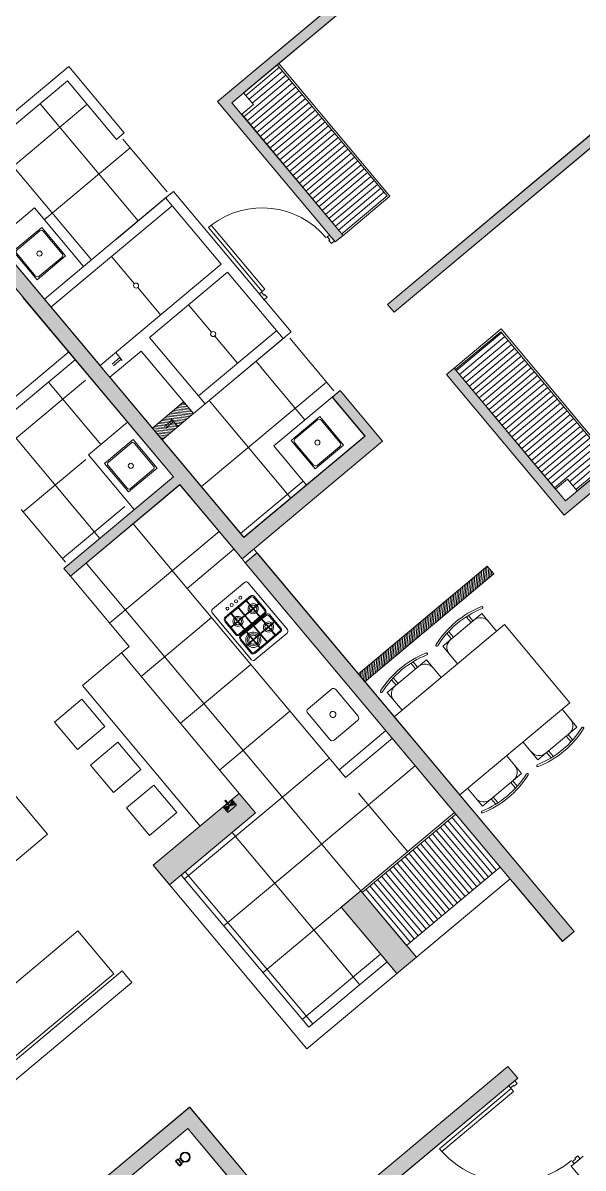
# Model space of a CAD drawing. Header units: millimetres. Extents: x 2471 to 2909, y 1327 to 1568.
# Drawn here: x 2639.83 to 2645.33, y 1367.72 to 1378.97 of the extents above; entities that cross this region are included whole.
import ezdxf

# ---------------------------------------------------------------- set-up
doc = ezdxf.new("R2010")
doc.units = ezdxf.units.MM
doc.set_wipeout_variables(frame=1)
doc.linetypes.add('CONTINUA', pattern=[0])
doc.linetypes.add('HIDDEN', pattern=[0.375, 0.25, -0.125])
doc.layers.get('0').update_dxf_attribs({"color": 251, "lineweight": 9})
for name, color, linetype, lineweight in [('A-MOBILIARIO', 251, 'Continuous', 13), ('A-MURO BAJO', 251, 'Continuous', 13), ('A-MUROS', 251, 'Continuous', 13), ('A-PLACAS', 251, 'Continuous', 13), ('A-PROYECCIONES', 251, 'HIDDEN', 13), ('A-PUERTAS', 251, 'Continuous', 13), ('A-SANITARIOS', 251, 'Continuous', 13), ('CLOSET', 251, 'Continuous', 13), ('DLP_EQUIPAMIENTO', 251, 'Continuous', 13), ('Gas', 251, 'G_Larga', 13), ('HATCH', 251, 'Continuous', 13)]:
    doc.layers.add(name, color=color, linetype=linetype, lineweight=lineweight)
doc.styles.get("Standard").update_dxf_attribs({"font": 'arial.ttf'})
doc.linetypes.add('G_Larga', pattern='A,2,-0.01,["G",Standard,S=0.1,R=0,X=0,Y=-0.05],-0.1', length=2.11)

# ---------------------------------------------------------------- blocks, each defined once
blk = doc.blocks.new('ESTRUCTURAS_PISO-1')
at = {"layer": 'HATCH'}
h = blk.add_hatch(color=256, dxfattribs=at)
h.dxf.hatch_style = 1
h.paths.add_polyline_path([(0.15, 19.45), (0.15, 14.6), (0, 14.6), (0, 19.45)])
h.paths.add_polyline_path([(0.15, 25.95), (-5.75, 25.95), (-5.75, 24.9), (-5.6, 24.9), (-5.6, 25.8), (0, 25.8), (0, 20.55), (-1.4, 20.55), (-1.4, 20.45), (0, 20.45), (0, 19.5), (1.8, 19.5), (1.8, 20.15), (1.7, 20.15), (1.7, 19.65), (0.15, 19.65)])
h.paths.add_polyline_path([(-2.4, 21.4), (-2.3, 21.4), (-2.3, 23.1), (-5.75, 23.1), (-5.75, 21.8), (-5.65, 21.8), (-5.65, 23), (-2.4, 23)], flags=17)
h.paths.add_polyline_path([(-5.75, 20.45), (-2.3, 20.45), (-2.3, 20.6), (-5.75, 20.6)], flags=17)
h.paths.add_polyline_path([(-6.25, 17.5), (-6.25, 17.75), (-5, 17.75), (-5, 17.5)])
h.paths.add_polyline_path([(1.15, 15.1), (1.05, 15.1), (1.05, 13.1), (0.15, 13.1), (0.15, 13.7), (0, 13.7), (0, 13.025), (0, 12.35), (0.15, 12.35), (0.15, 12.95), (1.05, 12.95), (1.05, 10.95), (1.15, 10.95), (1.15, 12.95), (6.4, 12.95), (6.4, 12.6), (6.55, 12.6), (6.55, 13.025), (6.55, 13.45), (6.4, 13.45), (6.4, 13.1), (1.15, 13.1)])
h.paths.add_polyline_path([(0.15, 6.5), (0.15, 11.45), (0, 11.45), (0, 6.6), (-1.45, 6.6), (-1.45, 7.05), (-4.1, 7.05), (-4.1, 6.9), (-1.6, 6.9), (-1.6, 6.45), (0, 6.45), (0, 1.15), (-0.9, 1.15), (-0.9, 1), (0, 1), (0, 0), (4.6, 0), (4.6, 0.15), (0.15, 0.15), (0.15, 6.35), (1.8, 6.35), (1.8, 6.5)])
h.paths.add_polyline_path([(2.7, 5.55), (6.15, 5.55), (6.15, 5.65), (2.7, 5.65)])
h.paths.add_polyline_path([(2.7, 6.45), (2.8, 6.45), (2.8, 8.15), (6.05, 8.15), (6.05, 6.85), (6.15, 6.85), (6.15, 8.25), (2.7, 8.25)])
h.paths.add_polyline_path([(2.8, 3.05), (6.05, 3.05), (6.05, 4.35), (6.15, 4.35), (6.15, 2.9), (2.7, 2.9), (2.7, 4.75), (2.8, 4.75)])
h.paths.add_polyline_path([(-8.4, 9.4), (-8.4, 9.3), (-6.65, 9.3), (-6.65, 8.4), (-7.25, 8.4), (-7.25, 8.25), (-6.5, 8.25), (-6.5, 15.55), (-4, 15.55), (-4, 8.25), (-1.9, 8.25), (-1.9, 8.4), (-3.85, 8.4), (-3.85, 12.1), (-1.2, 12.1), (-1.2, 12.25), (-3.85, 12.25), (-3.85, 13.85), (-1.2, 13.85), (-1.2, 14), (-3.85, 14), (-3.85, 15.7), (-6.65, 15.7), (-6.65, 9.4)])
h.paths.add_polyline_path([(-10.9, 0.4), (-10.75, 0.4), (-10.75, 3.5), (-10.6, 3.5), (-10.6, 0.2), (-10.9, 0.2)])
h.paths.add_polyline_path([(-6.15, 5.25), (-6.3, 5.25), (-6.3, 6.9), (-11.1, 6.9), (-11.1, 7.05), (-4.75, 7.05), (-4.75, 6.9), (-6.15, 6.9)])
h.paths.add_polyline_path([(-12, 6.9), (-12.6, 6.9), (-12.6, 6), (-10.6, 6), (-10.6, 5.9), (-12.6, 5.9), (-12.6, 0.4), (-12.45, 0.4), (-12.45, 0.2), (-12.6, 0.2), (-12.75, 0.2), (-12.75, 6.9), (-14.95, 6.9), (-14.95, 7.05), (-12.6, 7.05), (-12, 7.05)])
h.paths.add_polyline_path([(-6.2, 4.25), (-7.8, 4.25), (-7.8, 0.8), (-6.6, 0.8), (-6.6, 0.7), (-7.9, 0.7), (-7.9, 4.35), (-6.2, 4.35)])
h.paths.add_polyline_path([(-5.3, 4.35), (-5.3, 0.7), (-5.4, 0.7), (-5.4, 4.35)])
h.paths.add_polyline_path([(-2.8, 4.25), (-4.5, 4.25), (-4.5, 4.35), (-2.7, 4.35), (-2.7, 0.7), (-4.1, 0.7), (-4.1, 0.8), (-2.8, 0.8)])
h.paths.add_polyline_path([(-8.1, 14.9), (-8.4, 14.9), (-8.4, 11.8), (-8.25, 11.8), (-8.25, 14.7), (-8.1, 14.7)])
h.paths.add_polyline_path([(-16.3, 11.05), (-14.6, 11.05), (-14.6, 10.95), (-16.4, 10.95), (-16.4, 14.4), (-15, 14.4), (-15, 14.3), (-16.3, 14.3)])
h.paths.add_polyline_path([(-12.8, 10.05), (-12.8, 8.4), (-8.15, 8.4), (-8.15, 8.25), (-14.35, 8.25), (-14.35, 8.4), (-12.95, 8.4), (-12.95, 10.05)])
h.paths.add_polyline_path([(-13.7, 10.95), (-13.7, 14.4), (-13.8, 14.4), (-13.8, 10.95)])
h.paths.add_polyline_path([(-19.1, 8.4), (-19.1, 13.15), (-18.2, 13.15), (-18.2, 13.3), (-19.25, 13.3), (-19.25, 8.25), (-15, 8.25), (-15, 8.4)])
h.paths.add_polyline_path([(-11.2, 11.05), (-11.2, 14.3), (-12.45, 14.3), (-12.45, 14.4), (-11.1, 14.4), (-11.1, 10.95), (-12.9, 10.95), (-12.9, 11.05)])
h.paths.add_polyline_path([(-19.1, 0.85), (-17.8, 0.85), (-17.8, 0.7), (-19.25, 0.7), (-19.25, 7.05), (-17.65, 7.05), (-17.65, 6.9), (-19.1, 6.9), (-19.1, 4.6), (-16.9, 4.6), (-16.9, 4.5), (-19.1, 4.5)])
h.paths.add_polyline_path([(-16, 0.7), (-15.85, 0.7), (-15.85, 4.5), (-16, 4.5)])
h.paths.add_polyline_path([(-23.712, 4.695), (-26.833, 2.527), (-26.776, 2.445), (-23.655, 4.613)])
h.paths.add_polyline_path([(-26.524, 11.812), (-27.665, 13.455), (-27.542, 13.54), (-26.401, 11.898), (-25.785, 12.326), (-25.357, 11.71), (-25.48, 11.624), (-25.823, 12.117), (-26.562, 11.603), (-25.421, 9.961), (-25.503, 9.904), (-26.644, 11.546), (-30.874, 8.608), (-30.674, 8.321), (-30.797, 8.235), (-31.282, 8.934), (-31.159, 9.019), (-30.96, 8.732)])
h.paths.add_polyline_path([(-22.35, 2.3), (-22.95, 2.3), (-22.95, 2.371), (-23.773, 3.556), (-23.198, 3.956), (-23.141, 3.874), (-23.634, 3.531), (-22.848, 2.4), (-22.25, 2.4), (-22.25, 0.2), (-22.95, 0.2), (-22.95, 0.3), (-22.35, 0.3)])
h.paths.add_polyline_path([(-25.968, 1.545), (-26.091, 1.46), (-25.216, 0.2), (-24.15, 0.2), (-24.15, 0.35), (-25.138, 0.35)])
h.paths.add_polyline_path([(-24.25, 5.295), (-25.22, 6.691), (-28.177, 4.638), (-27.435, 3.57), (-27.517, 3.513), (-28.316, 4.663), (-25.195, 6.83), (-24.168, 5.352)])
h.paths.add_polyline_path([(-19.4, 0.7), (-20.45, 0.7), (-20.45, 0.85), (-19.55, 0.85), (-19.55, 6.9), (-20.8, 6.9), (-20.8, 7.05), (-19.4, 7.05)])
h.paths.add_polyline_path([(-24.967, 10.885), (-23.142, 8.257), (-24.456, 7.344), (-24.399, 7.262), (-23.249, 8.06), (-22.443, 6.9), (-21.2, 6.9), (-21.2, 7.05), (-22.364, 7.05), (-23.097, 8.105), (-22.933, 8.219), (-24.844, 10.97)])
h.paths.add_polyline_path([(-29.636, 12.086), (-29.551, 11.963), (-32.015, 10.251), (-31.929, 10.128), (-32.135, 9.985), (-32.306, 10.232)])
h.paths.add_polyline_path([(-36.78, 20.091), (-32.919, 22.772), (-33.005, 22.896), (-36.988, 20.129), (-36.389, 19.267), (-36.266, 19.352)])
h.paths.add_polyline_path([(-33.458, 18.99), (-32.488, 17.593), (-32.406, 17.65), (-33.432, 19.129), (-36.43, 17.047), (-35.632, 15.897), (-35.549, 15.954), (-36.291, 17.021)])
h.paths.add_polyline_path([(-31.949, 16.993), (-34.947, 14.911), (-34.89, 14.829), (-31.892, 16.911)])
h.paths.add_polyline_path([(-33.41, 12.874), (-34.123, 13.9), (-34.205, 13.843), (-33.435, 12.735), (-30.438, 14.817), (-31.436, 16.254), (-31.518, 16.197), (-30.577, 14.842)])
h.paths.add_polyline_path([(-26.394, 13.729), (-26.518, 13.643), (-29.256, 17.586), (-29.133, 17.671)])
h.paths.add_polyline_path([(6.4, 14.95), (3.55, 14.95), (3.55, 15.1), (6.65, 15.1), (6.65, 14.8), (6.4, 14.8)])
h.paths.add_polyline_path([(2.7, 20.4), (6.15, 20.4), (6.15, 20.5), (2.7, 20.5)])
h.paths.add_polyline_path([(6.15, 17.8), (6.15, 19.2), (6.05, 19.2), (6.05, 17.9), (2.8, 17.9), (2.8, 19.6), (2.7, 19.6), (2.7, 17.8)])
h.paths.add_polyline_path([(5.05, 25.95), (0.2, 25.95), (0.2, 25.8), (4.9, 25.8), (4.9, 24.9), (5.05, 24.9)])
h.paths.add_polyline_path([(2.7, 23.1), (2.7, 21.3), (2.8, 21.3), (2.8, 23), (6.05, 23), (6.05, 21.7), (6.15, 21.7), (6.15, 23.1)])
h.paths.add_polyline_path([(-23.752, 12.642), (-22.012, 10.137), (-22.546, 9.766), (-22.632, 9.889), (-22.221, 10.174), (-23.876, 12.556), (-24.286, 12.271), (-25.712, 14.324), (-25.589, 14.41), (-24.249, 12.48), (-23.222, 13.193), (-24.505, 15.041), (-24.916, 14.756), (-24.973, 14.838), (-24.439, 15.208), (-23.099, 13.278), (-18.787, 16.273), (-18.872, 16.396), (-18.708, 16.511), (-18.537, 16.264)])
h.paths.add_polyline_path([(-20.042, 18.08), (-19.956, 17.957), (-19.792, 18.071), (-19.963, 18.317), (-22.468, 16.578), (-22.383, 16.454)])
h.paths.add_polyline_path([(-29.161, 17.712), (-30.64, 16.685), (-30.725, 16.809), (-29.37, 17.75), (-32.964, 22.924), (-27.543, 26.689), (-26.802, 25.621), (-26.925, 25.536), (-27.581, 26.48), (-32.755, 22.887), (-29.846, 18.698), (-28.491, 19.639), (-28.434, 19.557), (-29.789, 18.616)])
h.paths.add_polyline_path([(-27.495, 19.783), (-27.438, 19.701), (-24.522, 21.726), (-24.579, 21.808)])
h.paths.add_polyline_path([(-27.869, 20.497), (-27.951, 20.44), (-28.978, 21.918), (-25.775, 24.143), (-25.718, 24.061), (-26.005, 23.861), (-25.264, 22.794), (-25.346, 22.737), (-26.087, 23.804), (-28.839, 21.893)])
h.paths.add_polyline_path([(-26.981, 19.044), (-26.011, 17.647), (-23.096, 19.673), (-23.837, 20.74), (-23.919, 20.683), (-23.235, 19.698), (-25.986, 17.787), (-26.899, 19.101)])
h.paths.add_polyline_path([(6.4, 11.25), (6.4, 11.1), (3.55, 11.1), (3.55, 10.95), (6.65, 10.95), (6.65, 11.25)])
edge = h.paths.add_edge_path()
edge.add_line((-29.938, 6.823), (-27.474, 8.535))
edge.add_line((-27.474, 8.535), (-27.56, 8.658))
edge.add_line((-27.56, 8.658), (-29.819, 7.089))
edge.add_line((-29.819, 7.089), (-29.904, 7.212))
edge.add_line((-29.904, 7.212), (-30.109, 7.07))
edge.add_line((-30.109, 7.07), (-29.938, 6.823))
edge = h.paths.add_edge_path(flags=17)
edge.add_line((-6.65, 15.7), (-6.25, 15.7))
h.paths.add_polyline_path([(-1.45, 15.4), (-1.45, 16.25), (-1.2, 16.25), (-1.2, 15.4)])
h.paths.add_polyline_path([(-2.6, 17.5), (-2.6, 17.75), (-1.5, 17.75), (-1.5, 17.5)])
h.paths.add_polyline_path([(-17.35, 7.05), (-15.85, 7.05), (-15.85, 6.9), (-17.35, 6.9)])
at = {"layer": 'A-PLACAS', "elevation": 0}
for points in [[(0.15, 25.95), (-5.75, 25.95), (-5.75, 24.9), (-5.6, 24.9), (-5.6, 25.8), (0, 25.8), (0, 20.55), (-1.4, 20.55), (-1.4, 20.45), (0, 20.45), (0, 19.5), (1.8, 19.5), (1.8, 20.15), (1.7, 20.15), (1.7, 19.65), (0.15, 19.65)], [(2.7, 23.1), (2.7, 21.3), (2.8, 21.3), (2.8, 23), (6.05, 23), (6.05, 21.7), (6.15, 21.7), (6.15, 23.1)], [(2.7, 20.4), (6.15, 20.4), (6.15, 20.5), (2.7, 20.5)], [(6.15, 17.8), (6.15, 19.2), (6.05, 19.2), (6.05, 17.9), (2.8, 17.9), (2.8, 19.6), (2.7, 19.6), (2.7, 17.8)], [(0.15, 19.45), (0.15, 14.6), (0, 14.6), (0, 19.45)], [(-1.45, 15.4), (-1.45, 16.25), (-1.2, 16.25), (-1.2, 15.4)], [(-8.4, 9.4), (-8.4, 9.3), (-6.65, 9.3), (-6.65, 8.4), (-7.25, 8.4), (-7.25, 8.25), (-6.5, 8.25), (-6.5, 15.55), (-4, 15.55), (-4, 8.25), (-1.9, 8.25), (-1.9, 8.4), (-3.85, 8.4), (-3.85, 12.1), (-1.2, 12.1), (-1.2, 12.25), (-3.85, 12.25), (-3.85, 13.85), (-1.2, 13.85), (-1.2, 14), (-3.85, 14), (-3.85, 15.7), (-6.65, 15.7), (-6.65, 9.4)]]:
    blk.add_lwpolyline(points, close=True, dxfattribs=at)
at = {"layer": 'A-PLACAS'}
blk.add_lwpolyline([(-2.6, 17.5), (-2.6, 17.75), (-1.5, 17.75), (-1.5, 17.5)], close=True, dxfattribs=at)
blk = doc.blocks.new('A$C63D03590')
at = {"layer": 'Gas', "linetype": 'Continuous', "lineweight": 0, "true_color": 0xa87e00}
for points in [[(0.007, -0.059), (0.007, 0), (-0.008, 0), (-0.008, -0.059)], [(0.073, -0.073), (0.073, -0.157), (-0.073, -0.073), (-0.073, -0.157)], [(0.037, -0.059), (-0.038, -0.059), (-0.038, -0.066), (0.037, -0.066)]]:
    blk.add_hatch(color=44, dxfattribs=at).paths.add_polyline_path(points)
at = {"color": 44, "true_color": 0xa87e00}
for p, q in [((0.007, 0), (-0.008, 0)), ((-0.008, -0.059), (-0.008, 0)), ((0.007, -0.059), (0.007, 0)), ((-0.073, -0.073), (-0.073, -0.157)), ((0.073, -0.073), (-0.073, -0.157)), ((-0.073, -0.073), (0.073, -0.157)), ((-0.038, -0.059), (0.037, -0.059)), ((-0.038, -0.066), (-0.038, -0.059)), ((-0.038, -0.066), (0.037, -0.066)), ((0, -0.115), (0, -0.066)), ((0.037, -0.066), (0.037, -0.059)), ((0.073, -0.157), (0.073, -0.073))]:
    blk.add_line(p, q, dxfattribs=at)
at = {"color": 44, "linetype": 'CONTINUA', "lineweight": 30, "ltscale": 10, "true_color": 0xa87e00}
blk.add_line((0, -0.115), (0, -0.066), dxfattribs=at)
at = {"color": 44, "linetype": 'CONTINUA', "lineweight": 20, "ltscale": 10, "true_color": 0xa87e00}
for points in [[(-0.038, -0.059), (-0.038, -0.066), (0.037, -0.066), (0.037, -0.059), (0.007, -0.059), (0.007, 0), (-0.008, 0), (-0.008, -0.059), (-0.038, -0.059)], [(-0.073, -0.073), (0.073, -0.157), (0.073, -0.073), (-0.073, -0.157), (-0.073, -0.073)]]:
    blk.add_lwpolyline(points, dxfattribs=at)
at = {"color": 44, "linetype": 'CONTINUA', "lineweight": 20, "true_color": 0xa87e00}
blk.add_lwpolyline([(0.037, -0.059), (-0.038, -0.059), (-0.038, -0.066), (0.037, -0.066)], close=True, dxfattribs=at)
blk = doc.blocks.new('A$C22310A6C')
blk.add_wipeout([(0.007, 0.453), (0.01, 0.455), (0.015, 0.458), (0.022, 0.46), (0.03, 0.46), (0.625, 0.46), (0.635, 0.458), (0.643, 0.453), (0.643, 0.453), (0.646, 0.448), (0.648, 0.444), (0.65, 0.439), (0.65, 0.025), (0.65, 0.022), (0.65, 0.02), (0.649, 0.019), (0.649, 0.017), (0.648, 0.016), (0.648, 0.015), (0.647, 0.014), (0.647, 0.012), (0.646, 0.012), (0.646, 0.011), (0.645, 0.01), (0.644, 0.008), (0.643, 0.007), (0.641, 0.006), (0.64, 0.005), (0.639, 0.004), (0.638, 0.003), (0.636, 0.003), (0.634, 0.002), (0.629, 0), (0.625, 0), (0.025, 0), (0.022, 0), (0.019, 0.001), (0.017, 0.001), (0.015, 0.002), (0.013, 0.003), (0.012, 0.004), (0.009, 0.005), (0.007, 0.007), (0.006, 0.008), (0.005, 0.011), (0.003, 0.014), (0.001, 0.017), (0.001, 0.019), (0, 0.024), (0, 0.027), (0, 0.435), (0, 0.44), (0.002, 0.445), (0.004, 0.448), (0.005, 0.45)])
at = {"lineweight": 5}
for points in [[(0.625, 0), (0.025, 0, -0.414214), (0, 0.025), (0, 0.435, -0.414214), (0.025, 0.46), (0.625, 0.46, -0.414214), (0.65, 0.435), (0.65, 0.025, -0.414214)], [(0.174, 0.04), (0.339, 0.04, 0.414214), (0.364, 0.065), (0.364, 0.395, 0.414214), (0.339, 0.42), (0.164, 0.42, 0.414214), (0.139, 0.395), (0.139, 0.075, 0.414214)], [(0.409, 0.04), (0.574, 0.04, 0.414214), (0.599, 0.065), (0.599, 0.395, 0.414214), (0.574, 0.42), (0.399, 0.42, 0.414214), (0.374, 0.395), (0.374, 0.075, 0.414214)]]:
    blk.add_lwpolyline(points, format="xyb", close=True, dxfattribs=at)
for points in [[(0.249, 0.337), (0.139, 0.337)], [(0.249, 0.41), (0.174, 0.41)], [(0.249, 0.42), (0.249, 0.337)], [(0.254, 0.42), (0.254, 0.337)], [(0.364, 0.337), (0.254, 0.337)], [(0.484, 0.337), (0.374, 0.337)], [(0.484, 0.41), (0.409, 0.41)], [(0.484, 0.42), (0.484, 0.337)], [(0.489, 0.42), (0.489, 0.337)], [(0.599, 0.337), (0.489, 0.337)], [(0.249, 0.332), (0.139, 0.332)], [(0.249, 0.232), (0.139, 0.232)], [(0.249, 0.227), (0.139, 0.227)], [(0.149, 0.332), (0.149, 0.232)], [(0.149, 0.227), (0.149, 0.142)], [(0.249, 0.332), (0.249, 0.232)], [(0.249, 0.227), (0.249, 0.142)], [(0.254, 0.332), (0.254, 0.232)], [(0.364, 0.332), (0.254, 0.332)], [(0.364, 0.232), (0.254, 0.232)], [(0.254, 0.227), (0.254, 0.142)], [(0.364, 0.227), (0.254, 0.227)], [(0.354, 0.232), (0.354, 0.332)], [(0.354, 0.142), (0.354, 0.227)], [(0.484, 0.332), (0.374, 0.332)], [(0.484, 0.232), (0.374, 0.232)], [(0.484, 0.227), (0.374, 0.227)], [(0.384, 0.332), (0.384, 0.232)], [(0.384, 0.227), (0.384, 0.142)], [(0.484, 0.332), (0.484, 0.232)], [(0.484, 0.227), (0.484, 0.142)], [(0.489, 0.332), (0.489, 0.232)], [(0.599, 0.332), (0.489, 0.332)], [(0.599, 0.232), (0.489, 0.232)], [(0.489, 0.227), (0.489, 0.142)], [(0.599, 0.227), (0.489, 0.227)], [(0.589, 0.232), (0.589, 0.332)], [(0.589, 0.142), (0.589, 0.227)], [(0.249, 0.142), (0.139, 0.142)], [(0.249, 0.137), (0.139, 0.137)], [(0.249, 0.137), (0.249, 0.127)], [(0.249, 0.137), (0.249, 0.04)], [(0.364, 0.142), (0.254, 0.142)], [(0.254, 0.137), (0.254, 0.127)], [(0.254, 0.137), (0.254, 0.04)], [(0.364, 0.137), (0.254, 0.137)], [(0.484, 0.142), (0.374, 0.142)], [(0.484, 0.137), (0.374, 0.137)], [(0.484, 0.137), (0.484, 0.127)], [(0.484, 0.137), (0.484, 0.04)], [(0.599, 0.142), (0.489, 0.142)], [(0.489, 0.137), (0.489, 0.127)], [(0.489, 0.137), (0.489, 0.04)], [(0.599, 0.137), (0.489, 0.137)]]:
    blk.add_lwpolyline(points, dxfattribs=at)
for points in [[(0.249, 0.41), (0.174, 0.41, 0.414214), (0.149, 0.385), (0.149, 0.337)], [(0.354, 0.337), (0.354, 0.395, 0.414214), (0.339, 0.41), (0.254, 0.41)], [(0.484, 0.41), (0.409, 0.41, 0.414214), (0.384, 0.385), (0.384, 0.337)], [(0.589, 0.337), (0.589, 0.395, 0.414214), (0.574, 0.41), (0.489, 0.41)], [(0.149, 0.137), (0.149, 0.075, 0.414214), (0.174, 0.05), (0.249, 0.05)], [(0.254, 0.05), (0.339, 0.05, 0.414214), (0.354, 0.065), (0.354, 0.137)], [(0.384, 0.137), (0.384, 0.075, 0.414214), (0.409, 0.05), (0.484, 0.05)], [(0.489, 0.05), (0.574, 0.05, 0.414214), (0.589, 0.065), (0.589, 0.137)]]:
    blk.add_lwpolyline(points, format="xyb", dxfattribs=at)
for centre in [(0.089, 0.307), (0.089, 0.252), (0.089, 0.197), (0.089, 0.142)]:
    blk.add_circle(centre, 0.015, dxfattribs=at)
for centre, radius, start, end in [((0.252, 0.335), 0.05, 92.866, 177.134), ((0.252, 0.335), 0.035, 94.096, 175.904), ((0.252, 0.335), 0.05, 2.866, 87.134), ((0.252, 0.335), 0.035, 4.096, 85.904), ((0.487, 0.335), 0.05, 92.866, 177.134), ((0.487, 0.335), 0.035, 94.096, 175.904), ((0.487, 0.335), 0.05, 2.866, 87.134), ((0.487, 0.335), 0.035, 4.096, 85.904), ((0.252, 0.335), 0.05, 182.866, 267.134), ((0.252, 0.335), 0.035, 184.096, 265.904), ((0.252, 0.335), 0.05, 272.866, 357.134), ((0.252, 0.335), 0.035, 274.096, 355.904), ((0.487, 0.335), 0.05, 182.866, 267.134), ((0.487, 0.335), 0.035, 184.096, 265.904), ((0.487, 0.335), 0.05, 272.866, 357.134), ((0.487, 0.335), 0.035, 274.096, 355.904), ((0.252, 0.14), 0.05, 92.866, 177.134), ((0.252, 0.14), 0.05, 182.866, 267.134), ((0.252, 0.14), 0.035, 94.096, 175.904), ((0.252, 0.14), 0.035, 184.096, 265.904), ((0.252, 0.14), 0.05, 2.866, 87.134), ((0.252, 0.14), 0.035, 4.096, 85.904), ((0.252, 0.14), 0.05, 272.866, 357.134), ((0.252, 0.14), 0.035, 274.096, 355.904), ((0.487, 0.14), 0.075, 91.9102, 178.0898), ((0.487, 0.14), 0.075, 181.9102, 268.0898), ((0.487, 0.14), 0.06, 92.388, 177.612), ((0.487, 0.14), 0.06, 182.388, 267.612), ((0.487, 0.14), 0.045, 93.1847, 176.8153), ((0.487, 0.14), 0.045, 183.1847, 266.8153), ((0.487, 0.14), 0.075, 1.9102, 88.0898), ((0.487, 0.14), 0.06, 2.388, 87.612), ((0.487, 0.14), 0.045, 3.1847, 86.8153), ((0.487, 0.14), 0.075, 271.9102, 358.0898), ((0.487, 0.14), 0.06, 272.388, 357.612), ((0.487, 0.14), 0.045, 273.1847, 356.8153)]:
    blk.add_arc(centre, radius, start, end, dxfattribs=at)
blk = doc.blocks.new('record-lav.granito-36x40cm')
for p, q in [((352.753, 238.776), (352.753, 238.476)), ((352.783, 238.806), (353.123, 238.806)), ((353.153, 238.776), (353.153, 238.476)), ((352.783, 238.446), (353.123, 238.446))]:
    blk.add_line(p, q)
for centre, major_axis, start_param, end_param in [((352.783, 238.776), (0.0212, 0.0212), 0.785398, 2.356194), ((353.123, 238.776), (0.0212, 0.0212), 5.497787, 7.068583), ((352.953, 238.627), (0.0212, 0.0212), 4.712389, 10.995574), ((352.783, 238.476), (-0.0212, 0.0212), 0.785398, 2.356194), ((353.123, 238.476), (-0.0212, 0.0212), 2.356194, 3.926991)]:
    blk.add_ellipse(centre, major_axis=major_axis, ratio=1, start_param=start_param, end_param=end_param)
blk = doc.blocks.new('BOWL-ITALGRIF_VARADERO')
blk.add_lwpolyline([(0.182, 0.182), (-0.183, 0.182), (-0.183, -0.183), (0.182, -0.183)], close=True)
blk.add_lwpolyline([(0.145, 0.17), (-0.145, 0.17, 0.414214), (-0.17, 0.145), (-0.17, -0.145, 0.414214), (-0.145, -0.17), (0.145, -0.17, 0.414214), (0.17, -0.145), (0.17, 0.145, 0.414214)], format="xyb", close=True)
blk.add_circle((0, 0), 0.025)
blk = doc.blocks.new('A$C32D4049A')
at = {"linetype": 'Continuous'}
for p, q in [((0.087, 0.049), (0.132, 0.049)), ((0.087, -0.049), (0.132, -0.049))]:
    blk.add_line(p, q, dxfattribs=at)
for points in [[(0.132, 0.05), (0.132, -0.05, 0.414214), (0.146, -0.065), (0.182, -0.065, 0.414214), (0.197, -0.05), (0.197, 0.05, 0.414214), (0.182, 0.065), (0.146, 0.065, 0.414214)], [(0.141, 0.05), (0.141, -0.05, 0.414214), (0.146, -0.055), (0.182, -0.055, 0.414214), (0.187, -0.05), (0.187, 0.05, 0.414214), (0.182, 0.055), (0.146, 0.055, 0.414214)]]:
    blk.add_lwpolyline(points, format="xyb", close=True, dxfattribs=at)
for radius in [0.0998, 0.0852]:
    blk.add_circle((0, 0), radius, dxfattribs=at)
blk = doc.blocks.new('A$C413A4D4B')
at = {"layer": 'A-PUERTAS'}
for p, q in [((0.038, 0.076), (0.038, 0.996)), ((0.038, 0.996), (0.073, 0.996)), ((0.073, 0.996), (0.073, 0.076)), ((0.038, 0.076), (0.073, 0.076))]:
    blk.add_line(p, q, dxfattribs=at)
at = {"layer": 'A-PUERTAS', "linetype": 'Continuous'}
for p, q in [((0, 0), (0, 0.076)), ((0, 0.076), (0.028, 0.076)), ((0, 0), (0.038, 0)), ((0.028, 0.076), (0.028, 0.038)), ((0.028, 0.038), (0.038, 0.038)), ((0.038, 0.038), (0.038, 0)), ((0.962, 0.038), (0.962, 0)), ((0.972, 0.038), (0.962, 0.038)), ((1, 0), (0.962, 0)), ((1, 0.076), (0.972, 0.076)), ((0.972, 0.076), (0.972, 0.038)), ((1, 0), (1, 0.076))]:
    blk.add_line(p, q, dxfattribs=at)
at = {"layer": 'A-PUERTAS', "color": 7, "linetype": 'Continuous'}
blk.add_arc((0.038, 0.076), 0.92, 0, 87.8197, dxfattribs=at)
blk = doc.blocks.new('A$C443818C8')
at = {"layer": 'A-PUERTAS'}
for p, q in [((0.038, 0.076), (0.038, 0.896)), ((0.038, 0.896), (0.073, 0.896)), ((0.073, 0.896), (0.073, 0.076)), ((0.038, 0.076), (0.073, 0.076))]:
    blk.add_line(p, q, dxfattribs=at)
at = {"layer": 'A-PUERTAS', "linetype": 'Continuous'}
for p, q in [((0, 0), (0, 0.076)), ((0, 0.076), (0.028, 0.076)), ((0.028, 0.076), (0.028, 0.038)), ((0.028, 0.038), (0.038, 0.038)), ((0.038, 0.038), (0.038, 0)), ((0.862, 0.038), (0.862, 0)), ((0.872, 0.038), (0.862, 0.038)), ((0.9, 0.076), (0.872, 0.076)), ((0.872, 0.076), (0.872, 0.038)), ((0.9, 0), (0.9, 0.076)), ((0, 0), (0.038, 0)), ((0.9, 0), (0.862, 0))]:
    blk.add_line(p, q, dxfattribs=at)
at = {"layer": 'A-PUERTAS', "color": 7, "linetype": 'Continuous'}
blk.add_arc((0.038, 0.076), 0.82, 0, 87.5537, dxfattribs=at)
blk = doc.blocks.new('A$C72FD42DB')
for p, q in [((0.057, 1.356), (0.057, 1.356)), ((0.325, 1.41), (1.325, 1.41)), ((0.325, 0), (0.325, 1.41)), ((1.325, 0), (1.325, 1.41)), ((1.594, 1.356), (1.594, 1.356)), ((0.098, 0.81), (0.098, 1.31)), ((0.098, 1.31), (0.325, 1.31)), ((1.553, 1.31), (1.325, 1.31)), ((1.553, 0.81), (1.553, 1.31)), ((0.029, 1.197), (0.098, 1.197)), ((0.029, 1.172), (0.098, 1.172)), ((1.622, 1.197), (1.553, 1.197)), ((1.622, 1.172), (1.553, 1.172)), ((0.029, 0.947), (0.098, 0.947)), ((0.029, 0.922), (0.098, 0.922)), ((1.622, 0.947), (1.553, 0.947)), ((1.622, 0.922), (1.553, 0.922)), ((0.325, 0.81), (0.098, 0.81)), ((1.325, 0.81), (1.553, 0.81)), ((0.057, 0.763), (0.057, 0.763)), ((1.594, 0.763), (1.594, 0.763)), ((0.057, 0.647), (0.057, 0.647)), ((0.098, 0.6), (0.098, 0.1)), ((0.325, 0.6), (0.098, 0.6)), ((1.325, 0.6), (1.553, 0.6)), ((1.553, 0.6), (1.553, 0.1)), ((1.594, 0.647), (1.594, 0.647)), ((0.029, 0.488), (0.098, 0.488)), ((0.029, 0.463), (0.098, 0.463)), ((1.622, 0.488), (1.553, 0.488)), ((1.622, 0.463), (1.553, 0.463)), ((0.029, 0.238), (0.098, 0.238)), ((1.622, 0.238), (1.553, 0.238)), ((0.029, 0.213), (0.098, 0.213)), ((1.622, 0.213), (1.553, 0.213)), ((0.057, 0.054), (0.057, 0.054)), ((0.098, 0.1), (0.325, 0.1)), ((1.553, 0.1), (1.325, 0.1)), ((1.594, 0.054), (1.594, 0.054)), ((0.325, 0), (1.325, 0))]:
    blk.add_line(p, q)
for centre, radius, start, end in [((0.93, 1.06), 0.932, 161.8381, 198.1619), ((0.054, 1.347), 0.01, 71.2164, 161.8381), ((0.054, 1.347), 0.01, 341.8381, 71.2164), ((1.597, 1.347), 0.01, 108.7836, 198.1619), ((1.597, 1.347), 0.01, 18.1619, 108.7836), ((0.721, 1.06), 0.932, 341.8381, 18.1619), ((0.93, 1.06), 0.912, 161.8381, 198.1619), ((0.198, 1.21), 0.1, 90, 180), ((1.453, 1.21), 0.1, 0, 90), ((0.721, 1.06), 0.912, 341.8381, 18.1619), ((0.198, 0.91), 0.1, 180, 270), ((1.453, 0.91), 0.1, 270, 0), ((0.054, 0.772), 0.01, 198.1619, 288.7836), ((0.054, 0.772), 0.01, 288.7836, 18.1619), ((1.597, 0.772), 0.01, 161.8381, 251.2164), ((1.597, 0.772), 0.01, 251.2164, 341.8381), ((0.93, 0.35), 0.932, 161.8381, 198.1619), ((0.93, 0.35), 0.912, 161.8381, 198.1619), ((0.054, 0.638), 0.01, 71.2164, 161.8381), ((0.054, 0.638), 0.01, 341.8381, 71.2164), ((0.198, 0.5), 0.1, 90, 180), ((1.453, 0.5), 0.1, 0, 90), ((1.597, 0.638), 0.01, 108.7836, 198.1619), ((0.721, 0.35), 0.912, 341.8381, 18.1619), ((1.597, 0.638), 0.01, 18.1619, 108.7836), ((0.721, 0.35), 0.932, 341.8381, 18.1619), ((0.198, 0.2), 0.1, 180, 270), ((1.453, 0.2), 0.1, 270, 0), ((0.054, 0.063), 0.01, 198.1619, 288.7836), ((0.054, 0.063), 0.01, 288.7836, 18.1619), ((1.597, 0.063), 0.01, 161.8381, 251.2164), ((1.597, 0.063), 0.01, 251.2164, 341.8381)]:
    blk.add_arc(centre, radius, start, end)

msp = doc.modelspace()

# ---------------------------------------------------------------- hatches: boundary and pattern name
at = {"layer": 'HATCH'}
h = msp.add_hatch(dxfattribs=at)
h.set_pattern_fill('_USER', color=256, scale=0.05, angle=219.9255, pattern_type=0)
h.set_pattern_definition([(219.9255383, (-945.244346, -2815.718135), (0.0320895757, -0.0383439582), [])])
h.paths.add_polyline_path([(2642.329, 1378.562), (2641.999, 1378.286), (2642.095, 1378.171), (2641.98, 1378.075), (2642.962, 1376.901), (2643.407, 1377.273)])
h = msp.add_hatch(dxfattribs=at)
h.set_pattern_fill('_USER', color=256, scale=0.6, angle=39.9255, double=1, pattern_type=0)
h.set_pattern_definition([(39.926, (2640.044, 1376.25873), (-0.38507, 0.46013), []), (129.926, (2640.044, 1376.25873), (-0.46013, -0.38507), [])])
h.paths.add_polyline_path([(2639.946, 1377.155), (2639.563, 1376.834), (2639.081, 1377.409), (2640.27, 1378.404), (2640.751, 1377.829), (2640.76, 1377.836), (2640.778, 1377.815), (2640.808, 1377.839), (2640.814, 1377.832), (2641.247, 1377.315), (2641.253, 1377.307), (2641.224, 1377.283), (2641.242, 1377.261), (2641.214, 1377.237), (2640.427, 1376.58)])
h.paths.add_polyline_path([(2640.76, 1377.836), (2640.778, 1377.815), (2640.808, 1377.839), (2640.812, 1377.83), (2640.843, 1377.856), (2640.819, 1377.885)])
h = msp.add_hatch(dxfattribs=at)
h.set_pattern_fill('_USER', color=256, scale=0.6, angle=39.9255, double=1, pattern_type=0)
h.set_pattern_definition([(39.926, (2641.19925, 1374.87835), (-0.38507, 0.46013), []), (129.926, (2641.19925, 1374.87835), (-0.46013, -0.38507), [])])
h.paths.add_polyline_path([(2642.397, 1375.881), (2642.421, 1375.852), (2641.905, 1375.419), (2641.927, 1375.392), (2642.435, 1375.817), (2642.406, 1375.852), (2642.444, 1375.884), (2642.89, 1375.351), (2642.86, 1375.327), (2642.878, 1375.306), (2642.294, 1374.817), (2642.615, 1374.433), (2642.001, 1373.92), (2641.199, 1374.878)])
h.paths.add_polyline_path([(2641.927, 1375.392), (2641.905, 1375.419), (2642.441, 1375.868), (2642.463, 1375.841)], flags=16)
h = msp.add_hatch(dxfattribs=at)
h.set_pattern_fill('_USER', color=256, scale=0.05, angle=219.9255, pattern_type=0)
h.set_pattern_definition([(219.9255383, (-944.98763, -2816.024887), (0.0320895757, -0.0383439582), [])])
h.paths.add_polyline_path([(2644.523, 1375.939), (2644.079, 1375.567), (2645.061, 1374.393), (2645.176, 1374.49), (2645.272, 1374.375), (2645.602, 1374.651)])
h = msp.add_hatch(dxfattribs=at)
h.set_pattern_fill('_USER', color=256, scale=0.6, angle=39.9255, double=1, pattern_type=0)
h.set_pattern_definition([(39.925538, (6289.57474, 5528.6338), (-0.38507491, 0.4601275), []), (129.925538, (6289.57474, 5528.6338), (-0.4601275, -0.38507491), [])])
h.paths.add_polyline_path([(2639.831, 1374.255), (2639.821, 1374.247), (2639.839, 1374.225), (2639.81, 1374.201), (2639.817, 1374.193), (2640.256, 1373.669), (2640.285, 1373.693), (2640.303, 1373.672), (2640.887, 1374.161), (2640.438, 1374.698), (2640.821, 1375.018), (2640.308, 1375.632), (2639.349, 1374.83)])
h = msp.add_hatch(dxfattribs=at)
h.set_pattern_fill('ANSI31', color=256, scale=0.005, angle=129.9255)
h.set_pattern_definition([(174.92553827, (6835.134556, -2241.723228), (-0.00140414892, -0.01581277935), [])])
h.paths.add_polyline_path([(2641.506, 1375.135), (2641.199, 1374.878), (2641.103, 1374.993), (2641.41, 1375.25)])
h = msp.add_hatch(dxfattribs=at)
h.set_pattern_fill('_USER', color=256, scale=0.6, angle=39.9255, double=1, pattern_type=0)
h.set_pattern_definition([(39.926, (2641.373, 1374.437), (-0.385075, 0.46013), []), (129.926, (2641.373, 1374.437), (-0.46013, -0.385075), [])])
h.paths.add_polyline_path([(2644.069, 1371.216), (2643.587, 1371.791), (2643.127, 1371.406), (2641.444, 1373.418), (2641.904, 1373.803), (2641.373, 1374.437), (2640.299, 1373.538), (2640.877, 1372.848), (2640.8, 1372.784), (2642.116, 1371.212), (2641.387, 1370.602), (2642.639, 1369.107), (2643.406, 1369.749), (2642.957, 1370.285)])
h = msp.add_hatch(dxfattribs=at)
h.set_pattern_fill('ANSI31', color=256, scale=0.005, angle=39.9255)
h.set_pattern_definition([(84.92553827, (-955.572138, -2821.409513), (-0.01581277935, 0.00140414892), [])])
h.paths.add_polyline_path([(2643.125, 1372.578), (2644.39, 1373.637), (2644.454, 1373.56), (2643.189, 1372.501)])
h = msp.add_hatch(dxfattribs=at)
h.set_pattern_fill('_USER', color=256, scale=0.05, angle=129.9255, pattern_type=0)
h.set_pattern_definition([(129.9255, (2644.517797, 1370.679275), (-0.038344, -0.0320896), [])])
h.paths.add_polyline_path([(2643.161, 1370.431), (2643.598, 1369.909), (2644.518, 1370.679), (2644.081, 1371.201)])

# ---------------------------------------------------------------- linework, layer by layer
for p, q in [((2640.927, 1376.411, 0), (2640.703, 1376.679, 0)), ((2641.184, 1376.104, 0), (2640.959, 1376.373, 0)), ((2641.684, 1375.936, 0), (2641.459, 1376.204, 0)), ((2641.94, 1375.629, 0), (2641.716, 1375.897, 0))]:
    msp.add_line(p, q)
at = {"elevation": 0}
msp.add_lwpolyline([(2641.883, 1371.343), (2641.928, 1371.289), (2641.843, 1371.218), (2641.798, 1371.272)], close=True, dxfattribs=at)
for centre in [(2640.943, 1376.392, 0), (2641.7, 1375.916, 0)]:
    msp.add_circle(centre, 0.025)
at = {"layer": 'A-MOBILIARIO', "linetype": 'Continuous', "elevation": 0}
for points in [[(2640.144, 1372.104), (2640.412, 1372.329), (2640.637, 1372.06), (2640.368, 1371.836)], [(2640.497, 1371.682), (2640.765, 1371.907), (2640.99, 1371.639), (2640.721, 1371.414)], [(2640.85, 1371.261), (2641.118, 1371.485), (2641.343, 1371.217), (2641.074, 1370.992)]]:
    msp.add_lwpolyline(points, close=True, dxfattribs=at)
at = {"layer": 'A-MOBILIARIO', "elevation": 0}
for points in [[(2639.753, 1371.386), (2640.074, 1371.003), (2639.307, 1370.361), (2638.986, 1370.745)], [(2639.653, 1368.733), (2639.3, 1369.155), (2640.373, 1370.053), (2640.726, 1369.632)]]:
    msp.add_lwpolyline(points, close=True, dxfattribs=at)
at = {"layer": 'A-MURO BAJO', "color": 4}
for p, q in [((2640.427, 1376.58, 0), (2641.233, 1377.254, 0)), ((2640.108, 1376.182, 0), (2641.297, 1377.177, 0)), ((2641.557, 1375.308, 0), (2642.324, 1375.95, 0)), ((2641.621, 1375.231, 0), (2642.388, 1375.873, 0)), ((2639.285, 1374.906, 0), (2640.282, 1375.741, 0)), ((2639.349, 1374.83, 0), (2640.346, 1375.664, 0))]:
    msp.add_line(p, q, dxfattribs=at)
at = {"layer": 'A-MURO BAJO'}
for p, q in [((2642.935, 1371.636, 0), (2643.395, 1372.021, 0)), ((2642.999, 1371.56, 0), (2643.459, 1371.945, 0)), ((2642.935, 1371.636, 0), (2642.999, 1371.56, 0))]:
    msp.add_line(p, q, dxfattribs=at)
at = {"layer": 'A-MURO BAJO', "elevation": 0}
for points in [[(2639.563, 1376.834), (2639.946, 1377.155), (2640.427, 1376.58), (2640.044, 1376.259)], [(2642.615, 1374.433), (2642.294, 1374.817), (2642.869, 1375.298)], [(2640.925, 1374.193), (2640.476, 1374.73), (2640.86, 1375.05)]]:
    msp.add_lwpolyline(points, dxfattribs=at)
at = {"layer": 'A-MUROS'}
for p, q in [((2641.743, 1378.202, 0), (2644.389, 1380.416, 0)), ((2641.999, 1378.286, 0), (2644.376, 1380.275, 0)), ((2639.017, 1377.486, 0), (2640.283, 1378.545, 0)), ((2640.828, 1377.893, 0), (2640.283, 1378.545, 0)), ((2639.081, 1377.409, 0), (2640.27, 1378.404, 0)), ((2640.751, 1377.829, 0), (2640.27, 1378.404, 0)), ((2643.412, 1376.208, 0), (2646.057, 1378.422, 0)), ((2643.476, 1376.131, 0), (2646.121, 1378.346, 0)), ((2641.999, 1378.286, 0), (2642.095, 1378.171, 0)), ((2642.898, 1376.822, 0), (2641.743, 1378.202, 0)), ((2642.095, 1378.171, 0), (2641.98, 1378.075, 0)), ((2642.975, 1376.886, 0), (2641.98, 1378.075, 0)), ((2640.751, 1377.829, 0), (2640.828, 1377.893, 0)), ((2640.59, 1375.607, 0), (2639.081, 1377.409, 0)), ((2641.233, 1377.254, 0), (2641.309, 1377.318, 0)), ((2641.778, 1376.602, 0), (2641.233, 1377.254, 0)), ((2642.465, 1375.937, 0), (2641.309, 1377.318, 0)), ((2642.898, 1376.822, 0), (2642.975, 1376.886, 0)), ((2640.59, 1375.607, 0), (2641.778, 1376.602, 0)), ((2641.076, 1375.883, 0), (2641.842, 1376.525, 0)), ((2642.388, 1375.873, 0), (2641.842, 1376.525, 0)), ((2645.144, 1374.138, 0), (2647.79, 1376.352, 0)), ((2645.272, 1374.375, 0), (2647.649, 1376.364, 0)), ((2641.309, 1374.514, 0), (2639.833, 1376.277, 0)), ((2643.476, 1376.131, 0), (2643.412, 1376.208, 0)), ((2641.621, 1375.231, 0), (2641.076, 1375.883, 0)), ((2642.388, 1375.873, 0), (2642.465, 1375.937, 0)), ((2640.686, 1375.492, 0), (2640.993, 1375.749, 0)), ((2641.506, 1375.135, 0), (2640.993, 1375.749, 0)), ((2643.989, 1375.518, 0), (2644.066, 1375.582, 0)), ((2645.061, 1374.393, 0), (2644.066, 1375.582, 0)), ((2642.001, 1373.92, 0), (2640.686, 1375.492, 0)), ((2641.103, 1374.993, 0), (2640.686, 1375.492, 0)), ((2645.144, 1374.138, 0), (2643.989, 1375.518, 0)), ((2642.869, 1375.298, 0), (2642.946, 1375.362, 0)), ((2643.363, 1374.864, 0), (2642.946, 1375.362, 0)), ((2641.506, 1375.135, 0), (2641.621, 1375.231, 0)), ((2643.19, 1374.915, 0), (2642.869, 1375.298, 0)), ((2641.983, 1373.708, 0), (2643.363, 1374.864, 0)), ((2642.001, 1373.92, 0), (2643.19, 1374.915, 0)), ((2640.235, 1373.615, 0), (2641.309, 1374.514, 0)), ((2640.299, 1373.538, 0), (2641.373, 1374.437, 0)), ((2641.983, 1373.708, 0), (2641.373, 1374.437, 0)), ((2642.015, 1373.67, 0), (2642.13, 1373.766, 0)), ((2644.518, 1370.679, 0), (2642.015, 1373.67, 0)), ((2640.235, 1373.615, 0), (2640.299, 1373.538, 0)), ((2641.956, 1371.404, 0), (2641.112, 1370.698, 0)), ((2642.116, 1371.212, 0), (2641.956, 1371.404, 0)), ((2642.116, 1371.212, 0), (2641.387, 1370.602, 0)), ((2641.112, 1370.698, 0), (2642.62, 1368.896, 0)), ((2641.387, 1370.602, 0), (2642.639, 1369.107, 0)), ((2644.518, 1370.679, 0), (2643.598, 1369.909, 0)), ((2644.614, 1370.564, 0), (2642.62, 1368.896, 0)), ((2645.128, 1369.951, 0), (2644.646, 1370.526, 0)), ((2642.957, 1370.285, 0), (2643.148, 1370.446, 0)), ((2643.598, 1369.909, 0), (2643.148, 1370.446, 0)), ((2643.406, 1369.749, 0), (2642.957, 1370.285, 0)), ((2645.243, 1370.047, 0), (2645.128, 1369.951, 0)), ((2643.406, 1369.749, 0), (2642.639, 1369.107, 0)), ((2640.807, 1369.66, 0), (2639.657, 1368.697, 0)), ((2640.807, 1369.66, 0), (2640.903, 1369.545, 0)), ((2640.903, 1369.545, 0), (2638.794, 1367.78, 0)), ((2642.56, 1367.02, 0), (2644.592, 1368.72, 0)), ((2644.689, 1368.605, 0), (2644.592, 1368.72, 0)), ((2642.656, 1366.905, 0), (2644.689, 1368.605, 0)), ((2641.469, 1368.323, 0), (2640.012, 1367.104, 0)), ((2642.56, 1367.02, 0), (2641.469, 1368.323, 0)), ((2639.533, 1366.508, 0), (2641.45, 1368.112, 0)), ((2641.45, 1368.112, 0), (2644.114, 1364.93, 0)), ((2645.215, 1367.742, 0), (2645.33, 1367.839, 0)), ((2645.215, 1367.742, 0), (2645.504, 1367.397, 0))]:
    msp.add_line(p, q, dxfattribs=at)
at = {"layer": 'A-MUROS', "color": 3}
for p, q in [((2642.13, 1373.766, 0), (2642.098, 1373.805, 0)), ((2642.015, 1373.67, 0), (2641.983, 1373.708, 0))]:
    msp.add_line(p, q, dxfattribs=at)
at = {"layer": 'A-MUROS', "color": 3, "elevation": 0}
for points in [[(2641.506, 1375.135), (2641.199, 1374.878), (2641.103, 1374.993), (2641.41, 1375.25)], [(2643.125, 1372.578), (2644.39, 1373.637), (2644.454, 1373.56), (2643.189, 1372.501)]]:
    msp.add_lwpolyline(points, close=True, dxfattribs=at)
at = {"layer": 'A-MUROS', "elevation": 0}
msp.add_lwpolyline([(2645.272, 1374.375), (2645.176, 1374.49), (2645.061, 1374.393)], dxfattribs=at)
at = {"layer": 'A-PROYECCIONES', "ltscale": 0.25}
for p, q in [((2640.785, 1375.685, 0), (2640.631, 1375.557, 0)), ((2640.797, 1375.67, 0), (2640.644, 1375.542, 0)), ((2640.743, 1375.735, 0), (2640.839, 1375.62, 0)), ((2640.59, 1375.607, 0), (2640.686, 1375.492, 0)), ((2641.353, 1375.007, 0), (2641.256, 1375.122, 0)), ((2641.199, 1374.878, 0), (2641.103, 1374.993, 0)), ((2641.298, 1375.072, 0), (2641.145, 1374.944, 0)), ((2641.311, 1375.057, 0), (2641.158, 1374.928, 0))]:
    msp.add_line(p, q, dxfattribs=at)
at = {"layer": 'CLOSET'}
for p, q in [((2644.069, 1371.216, 0), (2643.148, 1370.446, 0)), ((2644.081, 1371.201, 0), (2643.161, 1370.431, 0))]:
    msp.add_line(p, q, dxfattribs=at)
at = {"layer": 'CLOSET', "elevation": 0}
for points in [[(2642.975, 1376.886), (2643.435, 1377.271), (2642.344, 1378.575)], [(2642.962, 1376.901), (2643.407, 1377.273), (2642.329, 1378.562)], [(2644.066, 1375.582), (2644.526, 1375.967), (2645.617, 1374.664)], [(2644.079, 1375.567), (2644.523, 1375.939), (2645.602, 1374.651)]]:
    msp.add_lwpolyline(points, dxfattribs=at)
at = {"layer": 'HATCH'}
for p, q in [((2640.814, 1377.832, 0), (2641.247, 1377.315, 0)), ((2642.451, 1375.876, 0), (2642.883, 1375.359, 0)), ((2639.817, 1374.193, 0), (2640.249, 1373.676, 0))]:
    msp.add_line(p, q, dxfattribs=at)
at = {"layer": 'HATCH', "elevation": 0}
msp.add_lwpolyline([(2640.299, 1373.538), (2640.877, 1372.848), (2640.8, 1372.784)], dxfattribs=at)

# ---------------------------------------------------------------- block references
at = {"rotation": 39.92553829717861}
msp.add_blockref('ESTRUCTURAS_PISO-1', (2654.498, 1358.754, 0), dxfattribs=at)
at = {"xscale": 0.6023723109924505, "yscale": 0.6023723109924505, "zscale": 0.6023723109924505, "rotation": 39.92553827205751}
msp.add_blockref('A$C63D03590', (2641.818, 1371.335, 0), dxfattribs=at)
at = {"linetype": 'Continuous', "xscale": -0.5009552593859102, "yscale": 0.5009552593859102, "zscale": 0.5009552593859087, "rotation": 39.92553827205757}
msp.add_blockref('A$C32D4049A', (2641.425, 1367.83, 0), dxfattribs=at)
at = {"layer": 'A-MOBILIARIO', "rotation": 309.9255382720575}
msp.add_blockref('A$C72FD42DB', (2643.269, 1372.406, 0), dxfattribs=at)
at = {"layer": 'A-PUERTAS', "linetype": 'Continuous', "rotation": 39.92553827205749}
msp.add_blockref('A$C443818C8', (2642.2, 1376.253, 0), dxfattribs=at)
at = {"layer": 'A-PUERTAS', "linetype": 'Continuous', "xscale": -1, "rotation": 129.9255382720576}
msp.add_blockref('A$C413A4D4B', (2644.66, 1368.582, 0), dxfattribs=at)
at = {"layer": 'A-SANITARIOS'}
for p, rotation in [((2639.995, 1376.707, 0), 309.9255382720575), ((2642.723, 1374.85, 0), 39.92553827205749)]:
    msp.add_blockref('BOWL-ITALGRIF_VARADERO', p, dxfattribs=dict(at, rotation=rotation))
at = {"layer": 'A-SANITARIOS', "xscale": -1, "rotation": 129.9255382720576}
msp.add_blockref('BOWL-ITALGRIF_VARADERO', (2640.892, 1374.622, 0), dxfattribs=at)
at = {"layer": 'DLP_EQUIPAMIENTO', "rotation": 309.9255382720575}
msp.add_blockref('record-lav.granito-36x40cm', (2233.355, 1489.702, 0), dxfattribs=at)

# ---------------------------------------------------------------- next in the draw order: block references
msp.add_blockref('A$C22310A6C', (2641.674, 1373.197, 0), dxfattribs=at)

# ---------------------------------------------------------------- next in the draw order: linework, layer by layer
at = {"layer": 'A-MURO BAJO'}
for p, q in [((2641.904, 1373.803, 0), (2641.444, 1373.418, 0)), ((2641.444, 1373.418, 0), (2642.935, 1371.636, 0))]:
    msp.add_line(p, q, dxfattribs=at)
at = {"layer": 'A-MURO BAJO', "elevation": 0}
msp.add_lwpolyline([(2641.956, 1371.404), (2640.8, 1372.784), (2640.417, 1372.463), (2641.572, 1371.083)], dxfattribs=at)
at = {"layer": 'A-MUROS'}
msp.add_line((2642.13, 1373.766, 0), (2645.243, 1370.047, 0), dxfattribs=at)

doc.saveas('drawing.dxf')
